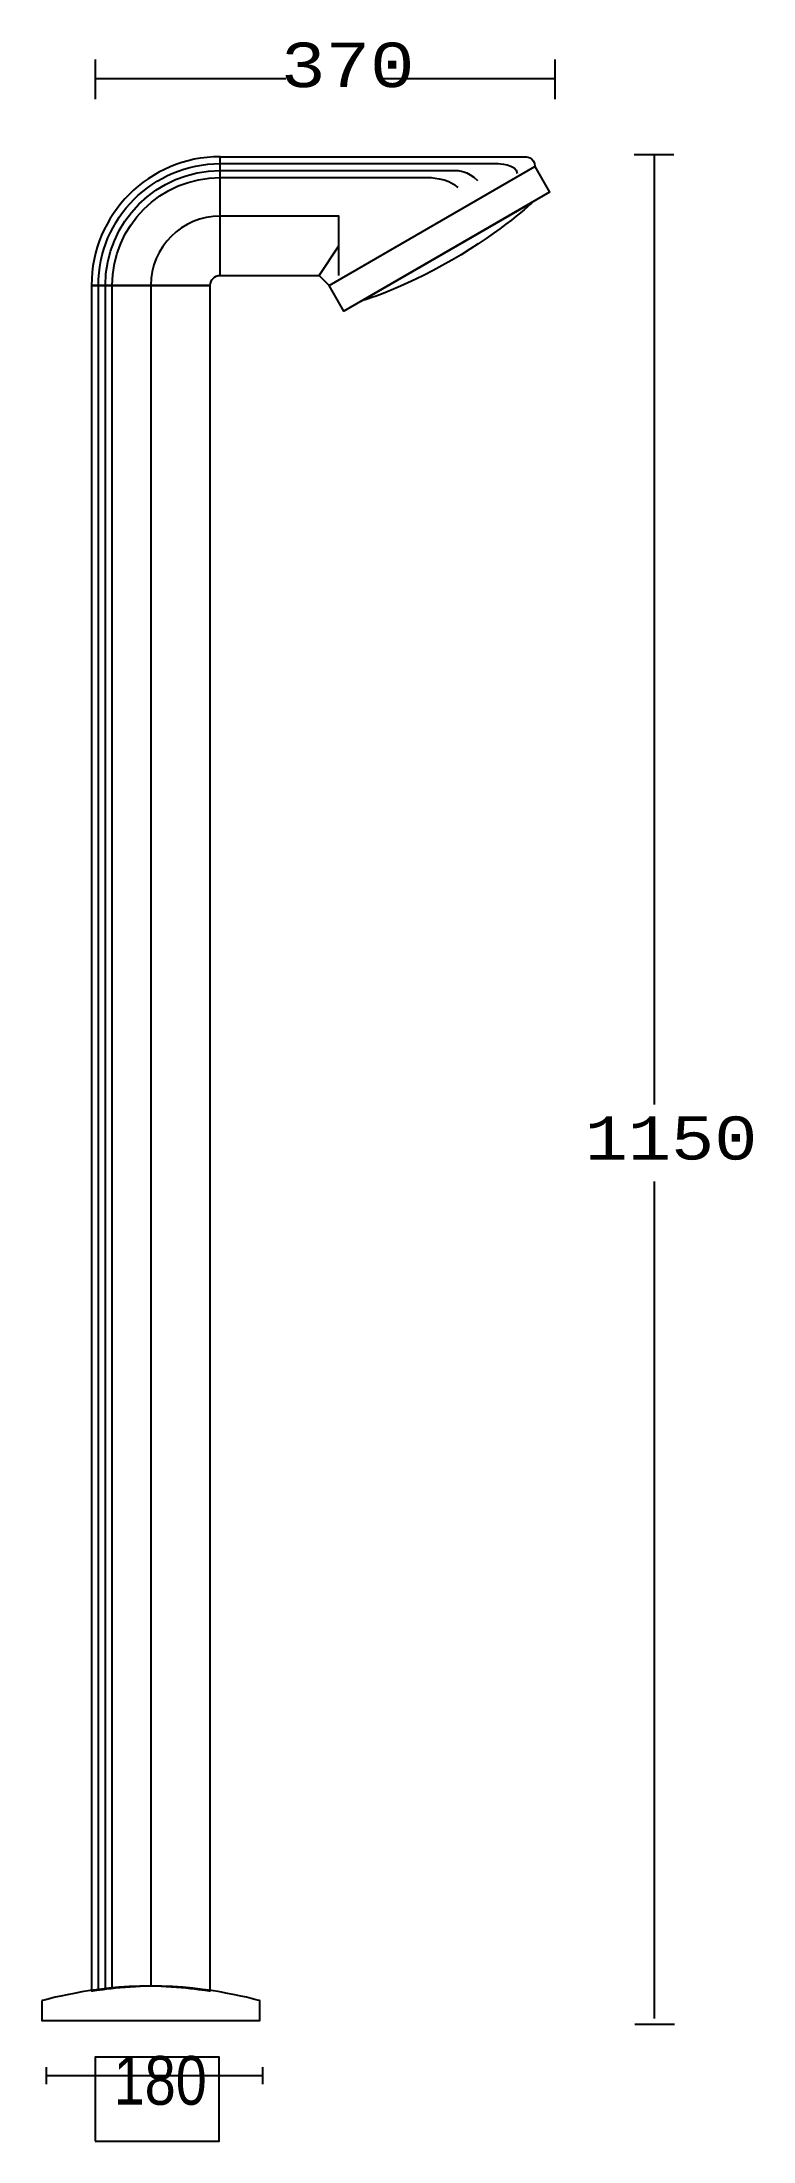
# Model space of a CAD drawing. Extents: x 0 to 114, y 0 to 337.
import ezdxf

# ---------------------------------------------------------------- set-up
doc = ezdxf.new("R2010")
doc.units = 0
doc.layers.add('LIVELLO_1', color=160, linetype='Continuous')
doc.styles.add('STD', font='txt')

# ---------------------------------------------------------------- blocks, each defined once
blk = doc.blocks.new('AI9-BLK1')
at = {"layer": 'LIVELLO_1', "color": 7}
for p, q in [((-46.01, 158.98), (-46.01, 165.33)), ((27.73, 158.99), (27.73, 165.34)), ((-15.47, 162.25), (-45.89, 162.25)), ((27.51, 162.25), (-0.48, 162.25)), ((40.39, 150.09), (46.74, 150.09)), ((43.56, 150.09), (43.56, -2.22)), ((-26, 130.7), (-10.13, 130.7)), ((43.56, -14.57), (43.56, -148.77)), ((40.48, -149.68), (46.83, -149.68)), ((-53.89, -156.58), (-53.89, -159.33)), ((-19.2, -157.96), (-53.89, -157.96)), ((-19.2, -156.58), (-19.2, -159.33))]:
    blk.add_line(p, q, dxfattribs=at)
for points in [[(-8.54, 129.11), (24.44, 148.16), (26.82, 144.03), (-6.16, 124.99)], [(-46.02, -168.43), (-26.18, -168.43), (-26.18, -154.97), (-46.02, -154.97)]]:
    blk.add_lwpolyline(points, close=True, dxfattribs=at)
blk.add_lwpolyline([(-8.54, 129.11), (-10.13, 130.7), (-6.96, 135.46)], dxfattribs=at)
for points, knots in [([(-26, 130.7), (-26.88, 130.7), (-27.59, 129.99), (-27.59, 129.11), (-27.59, 129.11), (-46.63, 129.11), (-46.63, 129.11), (-46.63, 140.51), (-37.4, 149.74), (-26, 149.74), (-26, 149.74), (-26, 130.7), (-26, 130.7)], [0, 0, 0, 0, 1, 1, 1, 2, 2, 2, 3, 3, 3, 4, 4, 4, 4]), ([(-45.52, -144.04), (-45.52, -144.04), (-45.52, 129.11), (-45.52, 129.11), (-45.52, 139.89), (-36.78, 148.63), (-26, 148.63)], [0, 0, 0, 0, 1, 1, 1, 2, 2, 2, 2]), ([(-26, 149.74), (-26, 149.74), (22.86, 149.74), (22.86, 149.74), (22.86, 149.74), (24.44, 149.74), (24.44, 148.16)], [0, 0, 0, 0, 1, 1, 1, 2, 2, 2, 2]), ([(-26, 148.63), (-26, 148.63), (18.44, 148.63), (18.44, 148.63), (18.44, 148.63), (21.61, 148.63), (21.61, 147.04)], [0, 0, 0, 0, 1, 1, 1, 2, 2, 2, 2]), ([(-44.41, -143.9), (-44.41, -143.9), (-44.41, 129.11), (-44.41, 129.11), (-44.41, 139.28), (-36.17, 147.52), (-26, 147.52)], [0, 0, 0, 0, 1, 1, 1, 2, 2, 2, 2]), ([(-43.3, -143.76), (-43.3, -143.76), (-43.3, 129.11), (-43.3, 129.11), (-43.3, 138.67), (-35.56, 146.41), (-26, 146.41)], [0, 0, 0, 0, 1, 1, 1, 2, 2, 2, 2]), ([(-26, 147.52), (-26, 147.52), (12.09, 147.52), (12.09, 147.52), (12.09, 147.52), (13.67, 147.52), (15.26, 145.94)], [0, 0, 0, 0, 1, 1, 1, 2, 2, 2, 2]), ([(-26, 146.41), (-26, 146.41), (7.33, 146.41), (7.33, 146.41), (7.33, 146.41), (10.5, 146.41), (12.09, 144.83)], [0, 0, 0, 0, 1, 1, 1, 2, 2, 2, 2]), ([(-3.41, 126.58), (-3.41, 126.58), (2.88, 128.38), (11.12, 133.14), (19.37, 137.9), (24.07, 142.45), (24.07, 142.45), (24.07, 142.45), (-3.41, 126.58), (-3.41, 126.58)], [0, 0, 0, 0, 1, 1, 1, 2, 2, 2, 3, 3, 3, 3]), ([(-6.96, 130.7), (-6.96, 130.7), (-6.96, 140.22), (-6.96, 140.22), (-6.96, 140.22), (-26, 140.22), (-26, 140.22), (-32.14, 140.22), (-37.11, 135.25), (-37.11, 129.11), (-37.11, 129.11), (-37.11, -143.56), (-37.11, -143.56)], [0, 0, 0, 0, 1, 1, 1, 2, 2, 2, 3, 3, 3, 4, 4, 4, 4]), ([(-46.63, 129.11), (-46.63, 129.11), (-27.59, 129.11), (-27.59, 129.11), (-27.59, 129.11), (-27.59, -144.36), (-27.59, -144.36), (-27.59, -144.36), (-32.88, -143.56), (-37.11, -143.56), (-41.42, -143.56), (-46.63, -144.36), (-46.63, -144.36), (-46.63, -144.36), (-46.63, 129.11), (-46.63, 129.11)], [0, 0, 0, 0, 1, 1, 1, 2, 2, 2, 3, 3, 3, 4, 4, 4, 5, 5, 5, 5]), ([(-54.57, -145.94), (-54.57, -145.94), (-46.63, -143.56), (-37.11, -143.56), (-27.59, -143.56), (-19.65, -145.94), (-19.65, -145.94), (-19.65, -145.94), (-19.65, -149.12), (-19.65, -149.12), (-19.65, -149.12), (-54.57, -149.12), (-54.57, -149.12), (-54.57, -149.12), (-54.57, -145.94), (-54.57, -145.94)], [0, 0, 0, 0, 1, 1, 1, 2, 2, 2, 3, 3, 3, 4, 4, 4, 5, 5, 5, 5])]:
    blk.add_open_spline(points, degree=3, knots=knots, dxfattribs=at)
at = {"layer": 'LIVELLO_1', "color": 7, "attachment_point": 1, "style": 'STD'}
for s, insert, char_height in [('\\fCourier|b0|i0;\\H7.1248;\\C7;370', (-16.26, 168.03), 7.1248), ('\\fCourier|b0|i0;\\H6.9054;\\C7;1150', (32.45, -4.15), 6.9054), ('\\fArial Narrow|b0|i0;\\H7.8107;\\C7;180', (-43.08, -154.8), 7.8107)]:
    blk.add_mtext(s, dxfattribs=dict(at, insert=insert, char_height=char_height))

msp = doc.modelspace()

# ---------------------------------------------------------------- block references
at = {"layer": 'LIVELLO_1', "color": 7}
msp.add_blockref('AI9-BLK1', (54.727237, 168.456384), dxfattribs=at)

doc.saveas('drawing.dxf')
